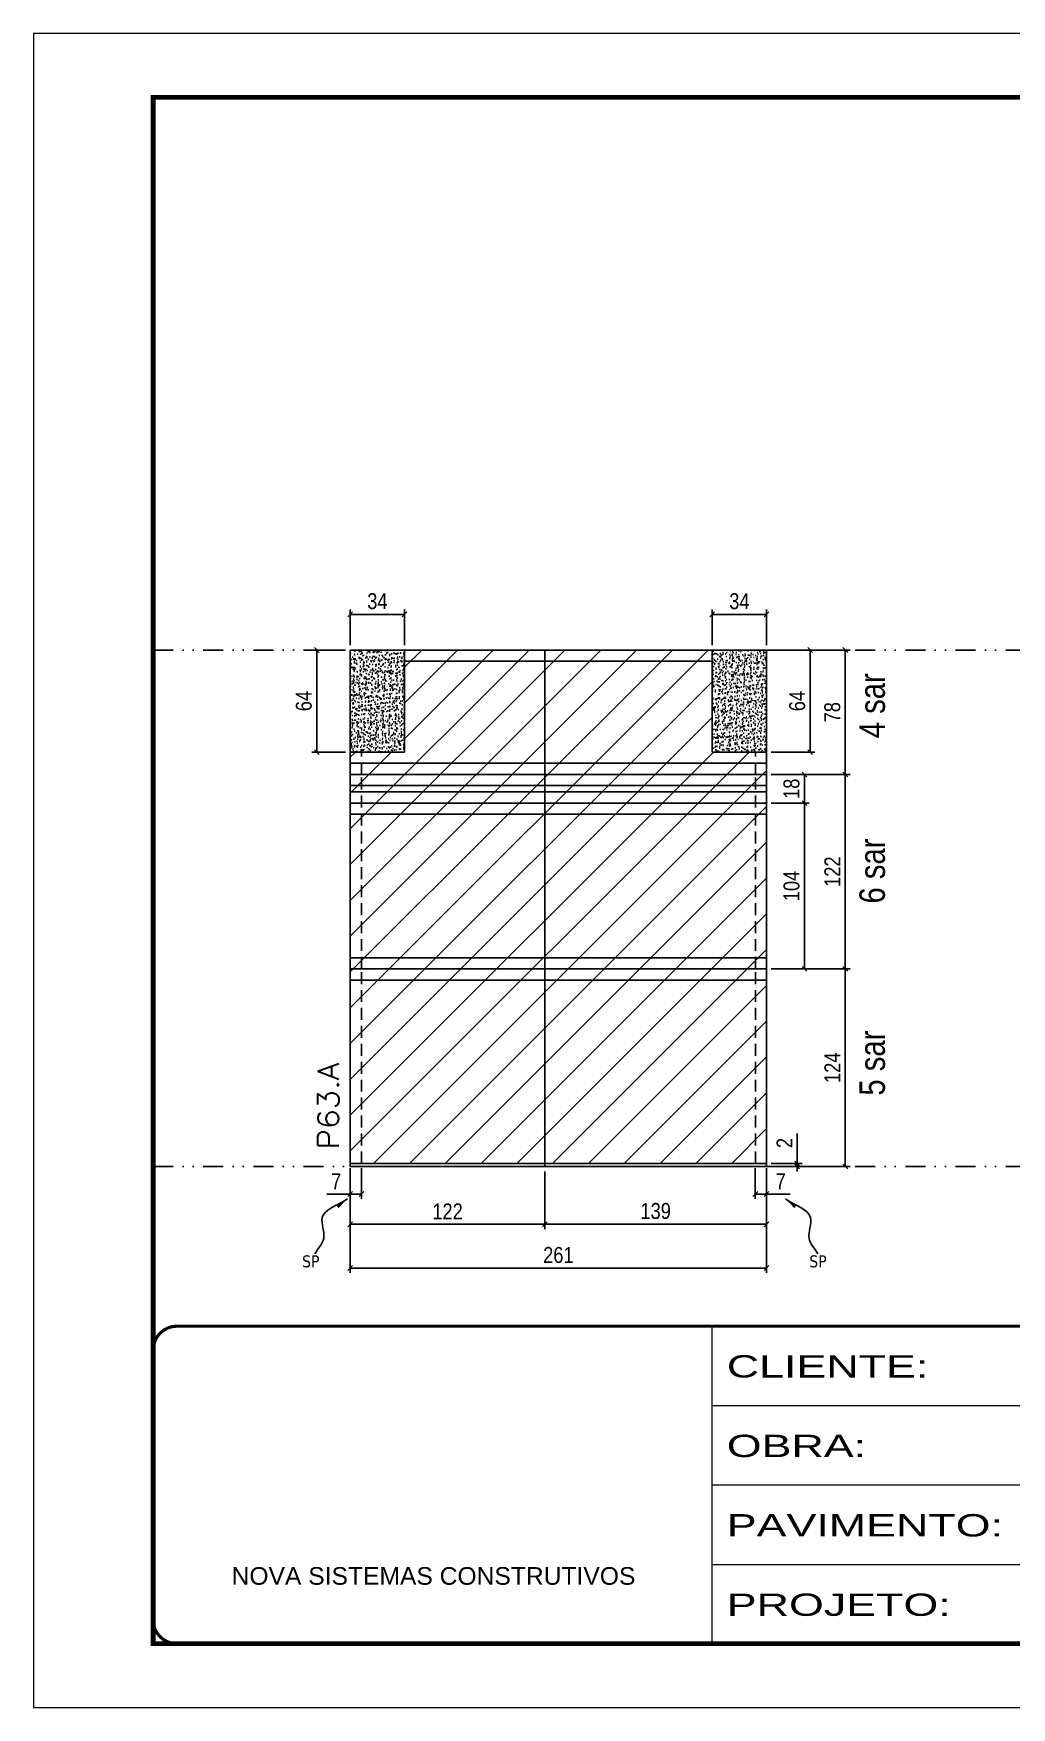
# Model space of a CAD drawing. Extents: x 14400 to 27878, y -21631 to 6985.
# Drawn here: x 19182 to 19795, y 1340 to 2390 of the extents above; entities that cross this region are included whole.
import ezdxf

# ---------------------------------------------------------------- set-up
doc = ezdxf.new("R2010")
doc.units = 0
for name, pattern in [('CONTINUO', [0]), ('DASHED', [0.75, 0.5, -0.25]), ('DIVIDE2', [0.625, 0.25, -0.125, 0, -0.125, 0, -0.125]), ('HIDDEN', [0.375, 0.25, -0.125])]:
    doc.linetypes.add(name, pattern=pattern)
for name, color, linetype in [('COTA', 241, 'Continuous'), ('NOMENCLATURA', 7, 'Continuous'), ('Nível', 160, 'Continuous'), ('Painéis', 200, 'Continuous'), ('SARR_2.2x7', 40, 'Continuous'), ('Sarrafo de Pressão', 42, 'HIDDEN'), ('texto', 7, 'Continuous')]:
    doc.layers.add(name, color=color, linetype=linetype)
for name, color, linetype, lineweight in [('Folhas', 255, 'Continuous', 9), ('Hachura', 251, 'Continuous', 9), ('SARRAFO DE PRESSAO', 251, 'DASHED', 9), ('Texto Seção', 7, 'Continuous', 15)]:
    doc.layers.add(name, color=color, linetype=linetype, lineweight=lineweight)
doc.styles.add('ARIAL', font='arial.ttf')
doc.styles.add('ARIAL_NARROW', font='ARIALN.TTF', dxfattribs={"height": 0.2})
doc.styles.add('COTA TECNICA', font='techl___.ttf', dxfattribs={"height": 10})
doc.styles.add('COTA TECNICA-50', font='techl___.ttf', dxfattribs={"height": 10})
doc.styles.add('REGUA-120', font='ROMANS.shx', dxfattribs={"height": 15})
doc.styles.get("Standard").update_dxf_attribs({"font": 'arial.ttf'})
doc.styles.add('Tecnologia', font='')
doc.styles.get('Tecnologia').set_extended_font_data('Forgotten Futurist')
doc.dimstyles.new('COTA PAINEL-50', dxfattribs={"dimtxt": 10, "dimasz": 3, "dimexe": 3, "dimexo": 3, "dimgap": 3, "dimtad": 1, "dimdec": 1, "dimzin": 12, "dimdsep": 46, "dimtxsty": 'COTA TECNICA-50', "dimblk1": 'OBLIQUE', "dimblk2": 'OBLIQUE', "dimsah": 1, "dimcen": 0.9, "dimclrd": 4, "dimclre": 4, "dimclrt": 240, "dimadec": 1, "dimazin": 3, "dimtfac": 1, "dimtdec": 1, "dimtmove": 0, "dimatfit": 3, "dimfxl": 1, "dimtolj": 1, "dimtzin": 12, "dimarcsym": 0})
doc.dimstyles.new('PAINEL', dxfattribs={"dimtxt": 10, "dimasz": 3, "dimexe": 3, "dimexo": 3, "dimgap": 3, "dimtad": 1, "dimdec": 1, "dimzin": 12, "dimdsep": 46, "dimtxsty": 'COTA TECNICA', "dimblk1": 'OBLIQUE', "dimblk2": 'OBLIQUE', "dimsah": 1, "dimcen": 0.9, "dimclrd": 4, "dimclre": 4, "dimclrt": 240, "dimadec": 1, "dimazin": 3, "dimtfac": 1, "dimtdec": 1, "dimtmove": 0, "dimatfit": 3, "dimfxl": 1, "dimtolj": 1, "dimtzin": 12, "dimarcsym": 0})
doc.dimstyles.get("Standard").update_dxf_attribs({"dimtxt": 0.18, "dimasz": 0.18, "dimexe": 0.18, "dimexo": 0.0625, "dimgap": 0.09, "dimtad": 0, "dimtih": 1, "dimtoh": 1, "dimdec": 4, "dimzin": 0, "dimdsep": 46, "dimtxsty": 'Standard', "dimcen": 0.09, "dimadec": 0, "dimazin": 0, "dimtfac": 1, "dimtdec": 4, "dimtofl": 0, "dimtmove": 0, "dimatfit": 3, "dimfxl": 1, "dimtolj": 1, "dimtzin": 0, "dimarcsym": 0})

# ---------------------------------------------------------------- blocks, each defined once
blk = doc.blocks.new('9999999999')
at = {"color": 30, "linetype": 'CONTINUO'}
for p, q in [((98564.6, 34230.2), (98564.6, 34429.4)), ((98564.6, 34379.6), (99584, 34379.6)), ((98564.6, 34329.8), (99488, 34329.8)), ((98564.6, 34280), (99488, 34280))]:
    blk.add_line(p, q, dxfattribs=at)
at = {"color": 30, "linetype": 'CONTINUO', "const_width": 2}
blk.add_lwpolyline([(99584, 34230.2), (99584, 34414.4, 0.414214), (99569, 34429.4), (98229, 34429.4, 0.414214), (98214, 34414.4), (98214, 34245.2, 0.414214), (98229, 34230.2), (99584, 34230.2)], format="xyb", dxfattribs=at)
at = {"layer": 'Folhas'}
blk.add_lwpolyline([(98139, 34190.2), (99624, 34190.2), (99624, 35240.2), (98139, 35240.2)], close=True, dxfattribs=at)
at = {"layer": 'Folhas', "color": 30, "const_width": 3}
blk.add_lwpolyline([(98214, 34230.2), (99584, 34230.2), (99584, 35200.2), (98214, 35200.2)], close=True, dxfattribs=at)
at = {"color": 7, "linetype": 'Continuous', "ltscale": 5, "style": 'ARIAL'}
blk.add_text('NOVA SISTEMAS CONSTRUTIVOS', height=11.059, dxfattribs=at).set_placement((98263.2, 34267.2))
at = {"layer": 'Folhas', "color": 7, "style": 'Tecnologia', "width": 1.5}
for s, p in [('CLIENTE:', (98573.7, 34397.2)), ('OBRA:', (98573.7, 34347.3)), ('PAVIMENTO:', (98573.7, 34297.5)), ('PROJETO:', (98573.7, 34247.7))]:
    blk.add_text(s, height=14, dxfattribs=at).set_placement(p)
blk = doc.blocks.new('_Oblique')
at = {"color": 0, "linetype": 'ByBlock', "lineweight": -2}
blk.add_line((-0.5, -0.5), (0.5, 0.5), dxfattribs=at)
blk = doc.blocks.new('*D1001')
at = {"layer": 'COTA', "color": 4, "lineweight": -2, "transparency": 16777216}
for p, q in [((19380.6, 1678.7), (19380.6, 1613.1)), ((19641.6, 1678.7), (19641.6, 1613.1)), ((19641.6, 1616.1), (19380.6, 1616.1))]:
    blk.add_line(p, q, dxfattribs=at)
at = {"layer": 'Defpoints', "color": 0, "transparency": 16777216}
for p in [(19380.6, 1681.7), (19641.6, 1681.7), (19380.6, 1616.1)]:
    blk.add_point(p, dxfattribs=at)
at = {"layer": 'COTA', "color": 4, "lineweight": -2, "transparency": 16777216, "xscale": 3, "yscale": 3, "zscale": 3, "rotation": 180}
blk.add_blockref('_Oblique', (19380.6, 1616.1), dxfattribs=at)
at = {"layer": 'COTA', "color": 4, "lineweight": -2, "transparency": 16777216, "xscale": 3, "yscale": 3, "zscale": 3}
blk.add_blockref('_Oblique', (19641.6, 1616.1), dxfattribs=at)
at = {"layer": 'COTA', "color": 240, "transparency": 16777216, "insert": (19511.1, 1624.2), "char_height": 10, "attachment_point": 5, "style": 'COTA TECNICA'}
blk.add_mtext('\\A1;261', dxfattribs=at)
blk = doc.blocks.new('*D1002')
at = {"layer": 'COTA', "color": 4, "lineweight": -2, "transparency": 16777216}
for p, q in [((19634.6, 1678.7), (19634.6, 1659.5)), ((19641.6, 1676.7), (19641.6, 1659.5)), ((19634.6, 1662.5), (19641.6, 1662.5)), ((19641.6, 1662.5), (19656.4, 1662.5))]:
    blk.add_line(p, q, dxfattribs=at)
at = {"layer": 'Defpoints', "color": 0, "transparency": 16777216}
for p in [(19634.6, 1681.7), (19641.6, 1679.7), (19641.6, 1662.5)]:
    blk.add_point(p, dxfattribs=at)
at = {"layer": 'COTA', "color": 4, "lineweight": -2, "transparency": 16777216, "xscale": 3, "yscale": 3, "zscale": 3, "rotation": 180}
blk.add_blockref('_Oblique', (19634.6, 1662.5), dxfattribs=at)
at = {"layer": 'COTA', "color": 4, "lineweight": -2, "transparency": 16777216, "xscale": 3, "yscale": 3, "zscale": 3}
blk.add_blockref('_Oblique', (19641.6, 1662.5), dxfattribs=at)
at = {"layer": 'COTA', "color": 240, "transparency": 16777216, "insert": (19650.5, 1670.5), "char_height": 10, "attachment_point": 5, "style": 'COTA TECNICA-50'}
blk.add_mtext('\\A1;7', dxfattribs=at)
blk = doc.blocks.new('*D1003')
at = {"layer": 'COTA', "color": 4, "lineweight": -2, "transparency": 16777216}
for p, q in [((19380.6, 1676.7), (19380.6, 1659.5)), ((19387.6, 1678.7), (19387.6, 1659.5)), ((19380.6, 1662.5), (19365.9, 1662.5)), ((19387.6, 1662.5), (19380.6, 1662.5))]:
    blk.add_line(p, q, dxfattribs=at)
at = {"layer": 'Defpoints', "color": 0, "transparency": 16777216}
for p in [(19387.6, 1681.7), (19380.6, 1679.7), (19380.6, 1662.5)]:
    blk.add_point(p, dxfattribs=at)
at = {"layer": 'COTA', "color": 4, "lineweight": -2, "transparency": 16777216, "xscale": 3, "yscale": 3, "zscale": 3, "rotation": 180}
blk.add_blockref('_Oblique', (19380.6, 1662.5), dxfattribs=at)
at = {"layer": 'COTA', "color": 4, "lineweight": -2, "transparency": 16777216, "xscale": 3, "yscale": 3, "zscale": 3}
blk.add_blockref('_Oblique', (19387.6, 1662.5), dxfattribs=at)
at = {"layer": 'COTA', "color": 240, "transparency": 16777216, "insert": (19371.8, 1670.5), "char_height": 10, "attachment_point": 5, "style": 'COTA TECNICA-50'}
blk.add_mtext('\\A1;7', dxfattribs=at)
blk = doc.blocks.new('*D1004')
at = {"layer": 'COTA', "color": 4, "lineweight": -2, "transparency": 16777216}
for p, q in [((19660.9, 1681.7), (19660.9, 1700.5)), ((19644.6, 1681.7), (19663.9, 1681.7)), ((19660.9, 1679.7), (19660.9, 1681.7)), ((19644.6, 1679.7), (19663.9, 1679.7)), ((19660.9, 1679.7), (19660.9, 1676.7))]:
    blk.add_line(p, q, dxfattribs=at)
at = {"layer": 'Defpoints', "color": 0, "transparency": 16777216}
for p in [(19641.6, 1681.7), (19641.6, 1679.7), (19660.9, 1679.7)]:
    blk.add_point(p, dxfattribs=at)
at = {"layer": 'COTA', "color": 4, "lineweight": -2, "transparency": 16777216, "xscale": 3, "yscale": 3, "zscale": 3}
for p, rotation in [((19660.9, 1681.7), 270), ((19660.9, 1679.7), 90)]:
    blk.add_blockref('_Oblique', p, dxfattribs=dict(at, rotation=rotation))
at = {"layer": 'COTA', "color": 240, "transparency": 16777216, "insert": (19652.9, 1694.5), "char_height": 10, "attachment_point": 5, "rotation": 90, "style": 'COTA TECNICA-50'}
blk.add_mtext('\\A1;2', dxfattribs=at)
blk = doc.blocks.new('*D1012')
at = {"layer": 'COTA', "color": 4, "lineweight": -2, "transparency": 16777216}
for p, q in [((19502.6, 1676.7), (19502.6, 1640.5)), ((19641.6, 1676.7), (19641.6, 1640.5)), ((19502.6, 1643.5), (19641.6, 1643.5))]:
    blk.add_line(p, q, dxfattribs=at)
at = {"layer": 'Defpoints', "color": 0, "transparency": 16777216}
for p in [(19502.6, 1679.7), (19641.6, 1679.7), (19641.6, 1643.5)]:
    blk.add_point(p, dxfattribs=at)
at = {"layer": 'COTA', "color": 4, "lineweight": -2, "transparency": 16777216, "xscale": 3, "yscale": 3, "zscale": 3, "rotation": 180}
blk.add_blockref('_Oblique', (19502.6, 1643.5), dxfattribs=at)
at = {"layer": 'COTA', "color": 4, "lineweight": -2, "transparency": 16777216, "xscale": 3, "yscale": 3, "zscale": 3}
blk.add_blockref('_Oblique', (19641.6, 1643.5), dxfattribs=at)
at = {"layer": 'COTA', "color": 240, "transparency": 16777216, "insert": (19572.1, 1651.8), "char_height": 10, "attachment_point": 5, "style": 'COTA TECNICA'}
blk.add_mtext('\\A1;139', dxfattribs=at)
blk = doc.blocks.new('*D1013')
at = {"layer": 'COTA', "color": 4, "lineweight": -2, "transparency": 16777216}
for p, q in [((19380.6, 1676.7), (19380.6, 1640.5)), ((19502.6, 1676.7), (19502.6, 1640.5)), ((19380.6, 1643.5), (19502.6, 1643.5))]:
    blk.add_line(p, q, dxfattribs=at)
at = {"layer": 'Defpoints', "color": 0, "transparency": 16777216}
for p in [(19380.6, 1679.7), (19502.6, 1679.7), (19502.6, 1643.5)]:
    blk.add_point(p, dxfattribs=at)
at = {"layer": 'COTA', "color": 4, "lineweight": -2, "transparency": 16777216, "xscale": 3, "yscale": 3, "zscale": 3, "rotation": 180}
blk.add_blockref('_Oblique', (19380.6, 1643.5), dxfattribs=at)
at = {"layer": 'COTA', "color": 4, "lineweight": -2, "transparency": 16777216, "xscale": 3, "yscale": 3, "zscale": 3}
blk.add_blockref('_Oblique', (19502.6, 1643.5), dxfattribs=at)
at = {"layer": 'COTA', "color": 240, "transparency": 16777216, "insert": (19441.6, 1651.6), "char_height": 10, "attachment_point": 5, "style": 'COTA TECNICA'}
blk.add_mtext('\\A1;122', dxfattribs=at)
blk = doc.blocks.new('*D1014')
at = {"layer": 'COTA', "color": 4, "lineweight": -2, "transparency": 16777216}
for p, q in [((19644.6, 1803.7), (19694, 1803.7)), ((19691, 1679.7), (19691, 1803.7)), ((19644.6, 1679.7), (19694, 1679.7))]:
    blk.add_line(p, q, dxfattribs=at)
at = {"layer": 'Defpoints', "color": 0, "transparency": 16777216}
for p in [(19641.6, 1803.7), (19691, 1803.7), (19641.6, 1679.7)]:
    blk.add_point(p, dxfattribs=at)
at = {"layer": 'COTA', "color": 4, "lineweight": -2, "transparency": 16777216, "xscale": 3, "yscale": 3, "zscale": 3}
for p, rotation in [((19691, 1803.7), 90), ((19691, 1679.7), 270)]:
    blk.add_blockref('_Oblique', p, dxfattribs=dict(at, rotation=rotation))
at = {"layer": 'COTA', "color": 240, "transparency": 16777216, "insert": (19682.9, 1741.7), "char_height": 10, "attachment_point": 5, "rotation": 90, "style": 'COTA TECNICA'}
blk.add_mtext('\\A1;124', dxfattribs=at)
blk = doc.blocks.new('*D1018')
at = {"layer": 'COTA', "color": 4, "lineweight": -2, "transparency": 16777216}
for p, q in [((19644.6, 1925.7), (19694, 1925.7)), ((19691, 1803.7), (19691, 1925.7)), ((19644.6, 1803.7), (19694, 1803.7))]:
    blk.add_line(p, q, dxfattribs=at)
at = {"layer": 'Defpoints', "color": 0, "transparency": 16777216}
for p in [(19641.6, 1925.7), (19691, 1925.7), (19641.6, 1803.7)]:
    blk.add_point(p, dxfattribs=at)
at = {"layer": 'COTA', "color": 4, "lineweight": -2, "transparency": 16777216, "xscale": 3, "yscale": 3, "zscale": 3}
for p, rotation in [((19691, 1925.7), 90), ((19691, 1803.7), 270)]:
    blk.add_blockref('_Oblique', p, dxfattribs=dict(at, rotation=rotation))
at = {"layer": 'COTA', "color": 240, "transparency": 16777216, "insert": (19682.9, 1864.7), "char_height": 10, "attachment_point": 5, "rotation": 90, "style": 'COTA TECNICA'}
blk.add_mtext('\\A1;122', dxfattribs=at)
blk = doc.blocks.new('*D1019')
at = {"layer": 'COTA', "color": 4, "lineweight": -2, "transparency": 16777216}
for p, q in [((19644.6, 2003.7), (19694, 2003.7)), ((19691, 2003.7), (19691, 1925.7)), ((19644.6, 1925.7), (19694, 1925.7))]:
    blk.add_line(p, q, dxfattribs=at)
at = {"layer": 'Defpoints', "color": 0, "transparency": 16777216}
for p in [(19641.6, 2003.7), (19641.6, 1925.7), (19691, 1925.7)]:
    blk.add_point(p, dxfattribs=at)
at = {"layer": 'COTA', "color": 4, "lineweight": -2, "transparency": 16777216, "xscale": 3, "yscale": 3, "zscale": 3}
for p, rotation in [((19691, 2003.7), 90), ((19691, 1925.7), 270)]:
    blk.add_blockref('_Oblique', p, dxfattribs=dict(at, rotation=rotation))
at = {"layer": 'COTA', "color": 240, "transparency": 16777216, "insert": (19682.9, 1964.7), "char_height": 10, "attachment_point": 5, "rotation": 90, "style": 'COTA TECNICA'}
blk.add_mtext('\\A1;78', dxfattribs=at)
blk = doc.blocks.new('*D1020')
at = {"layer": 'COTA', "color": 4, "lineweight": -2, "transparency": 16777216}
for p, q in [((19380.6, 2006.7), (19380.6, 2029.1)), ((19414.6, 2006.7), (19414.6, 2029.1)), ((19414.6, 2026.1), (19380.6, 2026.1))]:
    blk.add_line(p, q, dxfattribs=at)
at = {"layer": 'Defpoints', "color": 0, "transparency": 16777216}
for p in [(19380.6, 2026.1), (19380.6, 2003.7), (19414.6, 2003.7)]:
    blk.add_point(p, dxfattribs=at)
at = {"layer": 'COTA', "color": 4, "lineweight": -2, "transparency": 16777216, "xscale": 3, "yscale": 3, "zscale": 3, "rotation": 180}
blk.add_blockref('_Oblique', (19380.6, 2026.1), dxfattribs=at)
at = {"layer": 'COTA', "color": 4, "lineweight": -2, "transparency": 16777216, "xscale": 3, "yscale": 3, "zscale": 3}
blk.add_blockref('_Oblique', (19414.6, 2026.1), dxfattribs=at)
at = {"layer": 'COTA', "color": 240, "transparency": 16777216, "insert": (19397.6, 2034.3), "char_height": 10, "attachment_point": 5, "style": 'COTA TECNICA'}
blk.add_mtext('\\A1;34', dxfattribs=at)
blk = doc.blocks.new('*D1021')
at = {"layer": 'COTA', "color": 4, "lineweight": -2, "transparency": 16777216}
for p, q in [((19607.6, 2006.7), (19607.6, 2029.1)), ((19641.6, 2006.7), (19641.6, 2029.1)), ((19607.6, 2026.1), (19641.6, 2026.1))]:
    blk.add_line(p, q, dxfattribs=at)
at = {"layer": 'Defpoints', "color": 0, "transparency": 16777216}
for p in [(19641.6, 2026.1), (19607.6, 2003.7), (19641.6, 2003.7)]:
    blk.add_point(p, dxfattribs=at)
at = {"layer": 'COTA', "color": 4, "lineweight": -2, "transparency": 16777216, "xscale": 3, "yscale": 3, "zscale": 3, "rotation": 180}
blk.add_blockref('_Oblique', (19607.6, 2026.1), dxfattribs=at)
at = {"layer": 'COTA', "color": 4, "lineweight": -2, "transparency": 16777216, "xscale": 3, "yscale": 3, "zscale": 3}
blk.add_blockref('_Oblique', (19641.6, 2026.1), dxfattribs=at)
at = {"layer": 'COTA', "color": 240, "transparency": 16777216, "insert": (19624.6, 2034.3), "char_height": 10, "attachment_point": 5, "style": 'COTA TECNICA'}
blk.add_mtext('\\A1;34', dxfattribs=at)
blk = doc.blocks.new('*D1022')
at = {"layer": 'COTA', "color": 4, "lineweight": -2, "transparency": 16777216}
for p, q in [((19377.6, 2003.7), (19356.6, 2003.7)), ((19359.6, 2003.7), (19359.6, 1939.7)), ((19377.6, 1939.7), (19356.6, 1939.7))]:
    blk.add_line(p, q, dxfattribs=at)
at = {"layer": 'Defpoints', "color": 0, "transparency": 16777216}
for p in [(19380.6, 2003.7), (19359.6, 1939.7), (19380.6, 1939.7)]:
    blk.add_point(p, dxfattribs=at)
at = {"layer": 'COTA', "color": 4, "lineweight": -2, "transparency": 16777216, "xscale": 3, "yscale": 3, "zscale": 3}
for p, rotation in [((19359.6, 2003.7), 90), ((19359.6, 1939.7), 270)]:
    blk.add_blockref('_Oblique', p, dxfattribs=dict(at, rotation=rotation))
at = {"layer": 'COTA', "color": 240, "transparency": 16777216, "insert": (19351.5, 1971.7), "char_height": 10, "attachment_point": 5, "rotation": 90, "style": 'COTA TECNICA'}
blk.add_mtext('\\A1;64', dxfattribs=at)
blk = doc.blocks.new('*D1023')
at = {"layer": 'COTA', "color": 4, "lineweight": -2, "transparency": 16777216}
for p, q in [((19644.6, 2003.7), (19672, 2003.7)), ((19669, 2003.7), (19669, 1939.7)), ((19644.6, 1939.7), (19672, 1939.7))]:
    blk.add_line(p, q, dxfattribs=at)
at = {"layer": 'Defpoints', "color": 0, "transparency": 16777216}
for p in [(19641.6, 2003.7), (19641.6, 1939.7), (19669, 1939.7)]:
    blk.add_point(p, dxfattribs=at)
at = {"layer": 'COTA', "color": 4, "lineweight": -2, "transparency": 16777216, "xscale": 3, "yscale": 3, "zscale": 3}
for p, rotation in [((19669, 2003.7), 90), ((19669, 1939.7), 270)]:
    blk.add_blockref('_Oblique', p, dxfattribs=dict(at, rotation=rotation))
at = {"layer": 'COTA', "color": 240, "transparency": 16777216, "insert": (19660.9, 1971.7), "char_height": 10, "attachment_point": 5, "rotation": 90, "style": 'COTA TECNICA'}
blk.add_mtext('\\A1;64', dxfattribs=at)
blk = doc.blocks.new('*D1029')
at = {"layer": 'COTA', "color": 4, "lineweight": -2, "transparency": 16777216}
for p, q in [((19644.6, 1907.7), (19668.4, 1907.7)), ((19665.4, 1907.7), (19665.4, 1803.7)), ((19644.6, 1803.7), (19668.4, 1803.7))]:
    blk.add_line(p, q, dxfattribs=at)
at = {"layer": 'Defpoints', "color": 0, "transparency": 16777216}
for p in [(19641.6, 1907.7), (19641.6, 1803.7), (19665.4, 1803.7)]:
    blk.add_point(p, dxfattribs=at)
at = {"layer": 'COTA', "color": 4, "lineweight": -2, "transparency": 16777216, "xscale": 3, "yscale": 3, "zscale": 3}
for p, rotation in [((19665.4, 1907.7), 90), ((19665.4, 1803.7), 270)]:
    blk.add_blockref('_Oblique', p, dxfattribs=dict(at, rotation=rotation))
at = {"layer": 'COTA', "color": 240, "transparency": 16777216, "insert": (19657.3, 1855.7), "char_height": 10, "attachment_point": 5, "rotation": 90, "style": 'COTA TECNICA'}
blk.add_mtext('\\A1;104', dxfattribs=at)
blk = doc.blocks.new('*D1030')
at = {"layer": 'COTA', "color": 4, "lineweight": -2, "transparency": 16777216}
for p, q in [((19644.6, 1925.7), (19668.4, 1925.7)), ((19665.4, 1907.7), (19665.4, 1925.7)), ((19644.6, 1907.7), (19668.4, 1907.7))]:
    blk.add_line(p, q, dxfattribs=at)
at = {"layer": 'Defpoints', "color": 0, "transparency": 16777216}
for p in [(19641.6, 1925.7), (19665.4, 1925.7), (19641.6, 1907.7)]:
    blk.add_point(p, dxfattribs=at)
at = {"layer": 'COTA', "color": 4, "lineweight": -2, "transparency": 16777216, "xscale": 3, "yscale": 3, "zscale": 3}
for p, rotation in [((19665.4, 1925.7), 90), ((19665.4, 1907.7), 270)]:
    blk.add_blockref('_Oblique', p, dxfattribs=dict(at, rotation=rotation))
at = {"layer": 'COTA', "color": 240, "transparency": 16777216, "insert": (19657.3, 1916.7), "char_height": 10, "attachment_point": 5, "rotation": 90, "style": 'COTA TECNICA'}
blk.add_mtext('\\A1;18', dxfattribs=at)

msp = doc.modelspace()

# ---------------------------------------------------------------- hatches: boundary and pattern name
at = {"layer": 'COTA'}
h = msp.add_hatch(dxfattribs=at)
h.set_pattern_fill('AR-CONC', color=256, scale=0.03)
h.paths.add_polyline_path([(19414.62, 2003.71), (19380.62, 2003.71), (19380.62, 1939.71), (19414.62, 1939.71)])
h = msp.add_hatch(dxfattribs=at)
h.set_pattern_fill('AR-CONC', color=256, scale=0.03)
h.paths.add_polyline_path([(19641.62, 2003.71), (19607.62, 2003.71), (19607.62, 1939.71), (19641.62, 1939.71)])
at = {"layer": 'Hachura'}
h = msp.add_hatch(dxfattribs=at)
h.set_pattern_fill('ANSI31', color=256, scale=5)
h.paths.add_polyline_path([(19502.62, 1803.71), (19380.62, 1803.71), (19380.62, 1681.71), (19502.62, 1681.71)])
h.paths.add_polyline_path([(19641.62, 1803.71), (19502.62, 1803.71), (19502.62, 1681.71), (19641.62, 1681.71)])
h.paths.add_polyline_path([(19641.62, 1907.71), (19502.62, 1907.71), (19502.62, 1803.71), (19641.62, 1803.71)])
h.paths.add_polyline_path([(19502.62, 1907.71), (19380.62, 1907.71), (19380.62, 1803.71), (19502.62, 1803.71)])
h.paths.add_polyline_path([(19502.62, 2003.71), (19414.62, 2003.71), (19414.62, 1939.71), (19380.62, 1939.71), (19380.62, 1925.71), (19502.62, 1925.71)])
h.paths.add_polyline_path([(19607.62, 2003.71), (19502.62, 2003.71), (19502.62, 1925.71), (19641.62, 1925.71), (19641.62, 1939.71), (19607.62, 1939.71)])
h.paths.add_polyline_path([(19641.62, 1925.71), (19502.62, 1925.71), (19502.62, 1907.71), (19641.62, 1907.71)])
h.paths.add_polyline_path([(19502.62, 1925.71), (19380.62, 1925.71), (19380.62, 1907.71), (19502.62, 1907.71)])
h.paths.add_polyline_path([(19956.63, 1991.71), (19868.63, 1991.71), (19868.63, 1939.71), (19834.63, 1939.71), (19834.63, 1925.71), (19956.63, 1925.71)])
h.paths.add_polyline_path([(20095.63, 1959.71), (20061.65, 1959.71), (20061.65, 1991.71), (19956.63, 1991.71), (19956.63, 1925.71), (20095.63, 1925.71)])
h.paths.add_polyline_path([(20095.63, 1925.71), (19956.63, 1925.71), (19956.63, 1907.71), (20095.63, 1907.71)])
h.paths.add_polyline_path([(19956.63, 1925.71), (19834.63, 1925.71), (19834.63, 1907.71), (19956.63, 1907.71)])
h.paths.add_polyline_path([(19956.63, 1907.71), (19834.63, 1907.71), (19834.63, 1803.71), (19956.63, 1803.71)])
h.paths.add_polyline_path([(20095.63, 1907.71), (19956.63, 1907.71), (19956.63, 1803.71), (20095.63, 1803.71)])
h.paths.add_polyline_path([(20301.51, 1939.71), (20282.51, 1939.71), (20282.51, 1831.71), (20301.51, 1831.71)])
h.paths.add_polyline_path([(20484.15, 1939.71), (20465.15, 1939.71), (20465.15, 1831.71), (20484.15, 1831.71)])

# ---------------------------------------------------------------- linework, layer by layer
at = {"layer": 'COTA'}
for p, q in [((19380.62, 1939.71), (19380.62, 2003.71)), ((19414.62, 2003.71), (19380.62, 2003.71)), ((19641.62, 2003.71), (19607.62, 2003.71)), ((19641.62, 1939.71), (19641.62, 2003.71))]:
    msp.add_line(p, q, dxfattribs=at)
at = {"layer": 'Nível', "color": 4, "linetype": 'DIVIDE2', "ltscale": 50}
for p, q in [((19256.97, 2003.71), (20626.97, 2003.71)), ((19256.97, 1679.71), (20626.97, 1679.71))]:
    msp.add_line(p, q, dxfattribs=at)
at = {"layer": 'Painéis'}
for p, q in [((19414.62, 1939.71), (19414.62, 2003.71)), ((19607.62, 2003.71), (19414.62, 2003.71)), ((19502.62, 1679.71), (19502.62, 2003.71)), ((19607.62, 1939.71), (19607.62, 2003.71)), ((19380.62, 1925.71), (19380.62, 1939.71)), ((19414.62, 1939.71), (19380.62, 1939.71)), ((19641.62, 1939.71), (19607.62, 1939.71)), ((19641.62, 1925.71), (19641.62, 1939.71)), ((19380.62, 1925.71), (19641.62, 1925.71)), ((19380.62, 1803.71), (19380.62, 1925.71)), ((19641.62, 1925.71), (19641.62, 1803.71)), ((19380.62, 1907.71), (19641.62, 1907.71)), ((19380.62, 1803.71), (19641.62, 1803.71)), ((19380.62, 1803.71), (19380.62, 1681.71)), ((19641.62, 1681.71), (19641.62, 1803.71))]:
    msp.add_line(p, q, dxfattribs=at)
msp.add_lwpolyline([(19641.62, 1681.71), (19380.62, 1681.71), (19380.62, 1679.71), (19641.62, 1679.71)], close=True, dxfattribs=at)
at = {"layer": 'SARR_2.2x7'}
for p, q in [((19502.62, 1996.71), (19414.62, 1996.71)), ((19607.62, 1996.71), (19502.62, 1996.71)), ((19380.62, 1932.71), (19502.62, 1932.71)), ((19502.62, 1932.71), (19641.62, 1932.71)), ((19380.62, 1918.71), (19641.62, 1918.71)), ((19380.62, 1914.71), (19641.62, 1914.71)), ((19380.62, 1900.71), (19641.62, 1900.71)), ((19380.62, 1810.71), (19641.62, 1810.71)), ((19380.62, 1796.71), (19641.62, 1796.71))]:
    msp.add_line(p, q, dxfattribs=at)
at = {"layer": 'Sarrafo de Pressão', "ltscale": 30}
for p, q in [((19387.62, 1925.71), (19387.62, 1939.71)), ((19634.62, 1925.71), (19634.62, 1939.71)), ((19387.62, 1803.71), (19387.62, 1925.71)), ((19634.62, 1803.71), (19634.62, 1925.71)), ((19387.62, 1681.71), (19387.62, 1803.71)), ((19634.62, 1681.71), (19634.62, 1803.71))]:
    msp.add_line(p, q, dxfattribs=at)

# ---------------------------------------------------------------- block references
at = {"layer": 'SARRAFO DE PRESSAO', "color": 6, "linetype": 'ByBlock'}
msp.add_blockref('9999999999', (-78957.01, -32849.78), dxfattribs=at)

# ---------------------------------------------------------------- texts
at = {"layer": 'NOMENCLATURA', "style": 'ARIAL_NARROW'}
for s, p in [('4 sar', (19715.86, 1948.39)), ('6 sar', (19715.86, 1844.72)), ('5 sar', (19715.86, 1724.23))]:
    msp.add_text(s, height=16, rotation=90, dxfattribs=at).set_placement(p)
at = {"layer": 'texto', "color": 0, "char_height": 7.5, "attachment_point": 5}
for insert in [(19355.84, 1620.22), (19673.87, 1620.22)]:
    msp.add_mtext('{\\fTahoma|b0|i0|c0|p34;\\C4;SP}', dxfattribs=dict(at, insert=insert))
at = {"layer": 'Texto Seção', "style": 'REGUA-120', "width": 1.1}
msp.add_text('P63.A', height=13, rotation=90, dxfattribs=at).set_placement((19373.37, 1690.47))

# ---------------------------------------------------------------- dimensions: what is measured, and where the dimension line sits
at = {"layer": 'COTA'}
for base, p1, p2, dimstyle, picture, middle in [((19380.62, 2026.09), (19414.62, 2003.71), (19380.62, 2003.71), 'PAINEL', '*D1020', (19397.62, 2034.31)), ((19641.62, 2026.09), (19607.62, 2003.71), (19641.62, 2003.71), 'PAINEL', '*D1021', (19624.62, 2034.31)), ((19641.62, 1662.47), (19634.62, 1681.71), (19641.62, 1679.71), 'COTA PAINEL-50', '*D1002', (19650.49, 1670.54)), ((19502.62, 1643.53), (19380.62, 1679.71), (19502.62, 1679.71), 'PAINEL', '*D1013', (19441.62, 1651.59))]:
    dim = msp.add_linear_dim(base=base, p1=p1, p2=p2, dimstyle=dimstyle, dxfattribs=at)
    dim.commit()
    dim.dimension.update_dxf_attribs({"geometry": picture, "text_midpoint": middle})
for base, p1, p2, angle, dimstyle, picture, middle in [((19359.62, 1939.71), (19380.62, 2003.71), (19380.62, 1939.71), 90, 'PAINEL', '*D1022', (19351.52, 1971.71)), ((19690.99, 1925.71), (19641.62, 2003.71), (19641.62, 1925.71), 90, 'PAINEL', '*D1019', (19682.89, 1964.71)), ((19669.02, 1939.71), (19641.62, 2003.71), (19641.62, 1939.71), 90, 'PAINEL', '*D1023', (19660.91, 1971.71)), ((19690.99, 1925.71), (19641.62, 1803.71), (19641.62, 1925.71), 90, 'PAINEL', '*D1018', (19682.93, 1864.71)), ((19665.43, 1925.71), (19641.62, 1907.71), (19641.62, 1925.71), 90, 'PAINEL', '*D1030', (19657.34, 1916.71)), ((19665.43, 1803.71), (19641.62, 1907.71), (19641.62, 1803.71), 90, 'PAINEL', '*D1029', (19657.33, 1855.71)), ((19690.99, 1803.71), (19641.62, 1679.71), (19641.62, 1803.71), 90, 'PAINEL', '*D1014', (19682.91, 1741.71)), ((19380.62, 1662.47), (19387.62, 1681.71), (19380.62, 1679.71), 180, 'COTA PAINEL-50', '*D1003', (19371.75, 1670.54))]:
    dim = msp.add_linear_dim(base=base, p1=p1, p2=p2, angle=angle, dimstyle=dimstyle, dxfattribs=at)
    dim.commit()
    dim.dimension.update_dxf_attribs({"geometry": picture, "text_midpoint": middle})
dim = msp.add_linear_dim(base=(19660.88, 1679.71), p1=(19641.62, 1681.71), p2=(19641.62, 1679.71), angle=90, dimstyle='COTA PAINEL-50', dxfattribs=at)
dim.commit()
dim.dimension.update_dxf_attribs({"geometry": '*D1004', "text_midpoint": (19660.88, 1694.46), "dimtype": 160})
dim = msp.add_linear_dim(base=(19380.62, 1616.09), p1=(19641.62, 1681.71), p2=(19380.62, 1681.71), angle=180, dimstyle='PAINEL', override={"dimarcsym": 2}, dxfattribs=at)
dim.commit()
dim.dimension.update_dxf_attribs({"geometry": '*D1001', "text_midpoint": (19511.12, 1624.19)})
dim = msp.add_linear_dim(base=(19641.62, 1643.53), p1=(19502.62, 1679.71), p2=(19641.62, 1679.71), dimstyle='PAINEL', override={"dimtmove": 1}, dxfattribs=at)
dim.commit()
dim.dimension.update_dxf_attribs({"geometry": '*D1012', "text_midpoint": (19572.12, 1651.78)})

# ---------------------------------------------------------------- leaders
at = {"layer": 'COTA', "path_type": 1}
for points in [[(19378.79, 1659.53), (19363.01, 1647.69), (19363.93, 1634.69), (19358.38, 1624.91)], [(19653.45, 1659.53), (19669.23, 1647.69), (19668.31, 1634.69), (19673.86, 1624.91)]]:
    msp.add_leader(points, dimstyle='Standard', override={"dimasz": 8}, dxfattribs=at)

doc.saveas('drawing.dxf')
